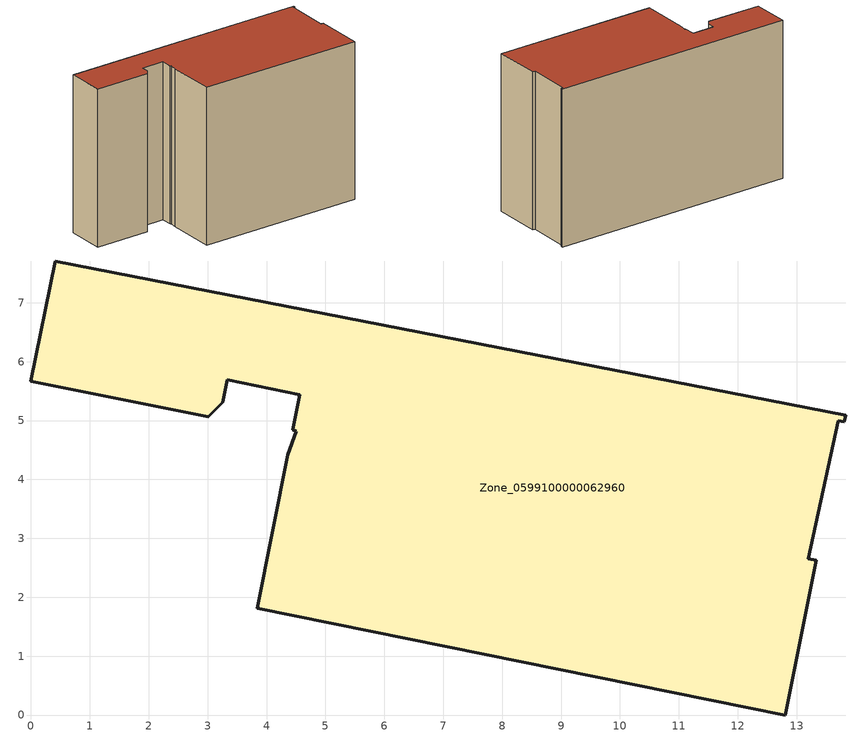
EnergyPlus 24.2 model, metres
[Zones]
Zone_0599100000062960
 floor ground (C_G): 12.81,0 3.84,1.81 4.36,4.42 4.51,4.82 4.44,4.84 4.56,5.44 3.33,5.69 3.26,5.31 3.01,5.07 0,5.67 0.41,7.71 13.83,5.09 13.81,4.98 13.71,5 13.2,2.65 13.34,2.62 z0
 wall outside (C_F): 3.33,5.69 4.56,5.44 4.44,4.84 4.51,4.82 4.36,4.42 3.84,1.81 12.81,0 13.34,2.62 13.2,2.65 13.71,5 13.81,4.98 13.83,5.09 0.41,7.71 0,5.67 3.01,5.07 3.26,5.31 3.33,5.69 z0:8.71
 roof outside (C_R): 4.56,5.44 4.44,4.84 4.51,4.82 4.36,4.42 3.84,1.81 12.81,0 13.34,2.62 13.2,2.65 13.71,5 13.81,4.98 13.83,5.09 0.41,7.71 0,5.67 3.01,5.07 3.26,5.31 3.33,5.69 z8.71
[BUILDING]
Pand.0599100000062960: North Axis=0; Terrain=City; Loads Convergence Tolerance Value=0.04; Temperature Convergence Tolerance Value=0.4; Solar Distribution=FullExterior; Maximum Number of Warmup Days=25; Minimum Number of Warmup Days=1
[Site:Location]
Rotterdam.The.Hague.AP_ZH_NLD Design_Conditions: Latitude=51.96; Longitude=4.45; Time Zone=1; Elevation=-4.5
[SITE:GROUNDTEMPERATURE:BUILDINGSURFACE]
18, 18, 18, 18, 18, 18, 18, 18, 18, 18, 18, 18
[MATERIAL] Thermal Absorptance=0.9; Solar Absorptance=0.7; Visible Absorptance=0.7
Name | Roughness | Thickness | Conductivity | Density | Specific Heat
G.TI.1975-1991 | MediumSmooth | 0.15 | 0.288461 | 540 | 1210
F.TI.1975-1991 | Rough | 0.3 | 0.230769 | 1920 | 840
R.TI.1975-1991 | MediumRough | 0.2 | 0.153846 | 1500 | 1000
[CONSTRUCTION]
C_G: G.TI.1975-1991
C_F: F.TI.1975-1991
C_R: R.TI.1975-1991
[ZONE]
Zone_0599100000062960: Type=1; Multiplier=1; Ceiling Height=Autocalculate; Volume=Autocalculate; Floor Area=autocalculate; Part of Total Floor Area=Yes
[ZONEINFILTRATION:DESIGNFLOWRATE]
Infil_Zone_0599100000062960: Zone or ZoneList or Space or SpaceList=Zone_0599100000062960; Schedule=AlwaysOn; Design Flow Rate Calculation Method=Flow/Area; Flow Rate per Floor Area=0.003; Constant Term Coefficient=1; Temperature Term Coefficient=0; Velocity Term Coefficient=0; Velocity Squared Term Coefficient=0
[HVACTEMPLATE:ZONE:IDEALLOADSAIRSYSTEM]
Zone_0599100000062960: Maximum Heating Supply Air Temperature=50; Minimum Cooling Supply Air Temperature=13; Maximum Heating Supply Air Humidity Ratio=0.0156; Minimum Cooling Supply Air Humidity Ratio=0.0077; Heating Limit=NoLimit; Cooling Limit=NoLimit; Dehumidification Control Type=ConstantSensibleHeatRatio; Cooling Sensible Heat Ratio=0.7; Dehumidification Setpoint=60; Humidification Control Type=None; Humidification Setpoint=30; Outdoor Air Method=None; Outdoor Air Flow Rate per Person=0.00944; Outdoor Air Flow Rate per Zone Floor Area=0; Outdoor Air Flow Rate per Zone=0; Demand Controlled Ventilation Type=None; Outdoor Air Economizer Type=NoEconomizer; Heat Recovery Type=None; Sensible Heat Recovery Effectiveness=0.7; Latent Heat Recovery Effectiveness=0.65
[ZONECONTROL:THERMOSTAT]
ThermostatControl_Zone_0599100000062960: Zone or ZoneList=Zone_0599100000062960; Control Type Schedule=DualSetpointControlType; Control 1=Thermostat_Zone_0599100000062960; Temperature Difference Between Cutout And Setpoint=0
[THERMOSTATSETPOINT:DUALSETPOINT]
Thermostat_Zone_0599100000062960: Heating Setpoint Temperature Schedule=HeatingSetpoint_Zone_0599100000062960; Cooling Setpoint Temperature Schedule=CoolingSetpoint_Zone_0599100000062960
[SCHEDULE:COMPACT]
HeatingSetpoint_Zone_0599100000062960: Through: 12/31, For: AllDays, Until: 24:00, 21
CoolingSetpoint_Zone_0599100000062960: Through: 12/31, For: AllDays, Until: 24:00, 24
DualSetpointControlType: Through: 12/31, For: AllDays, Until: 24:00, 4
AlwaysOn: Through: 12/31, For: AllDays, Until: 24:00, 1
